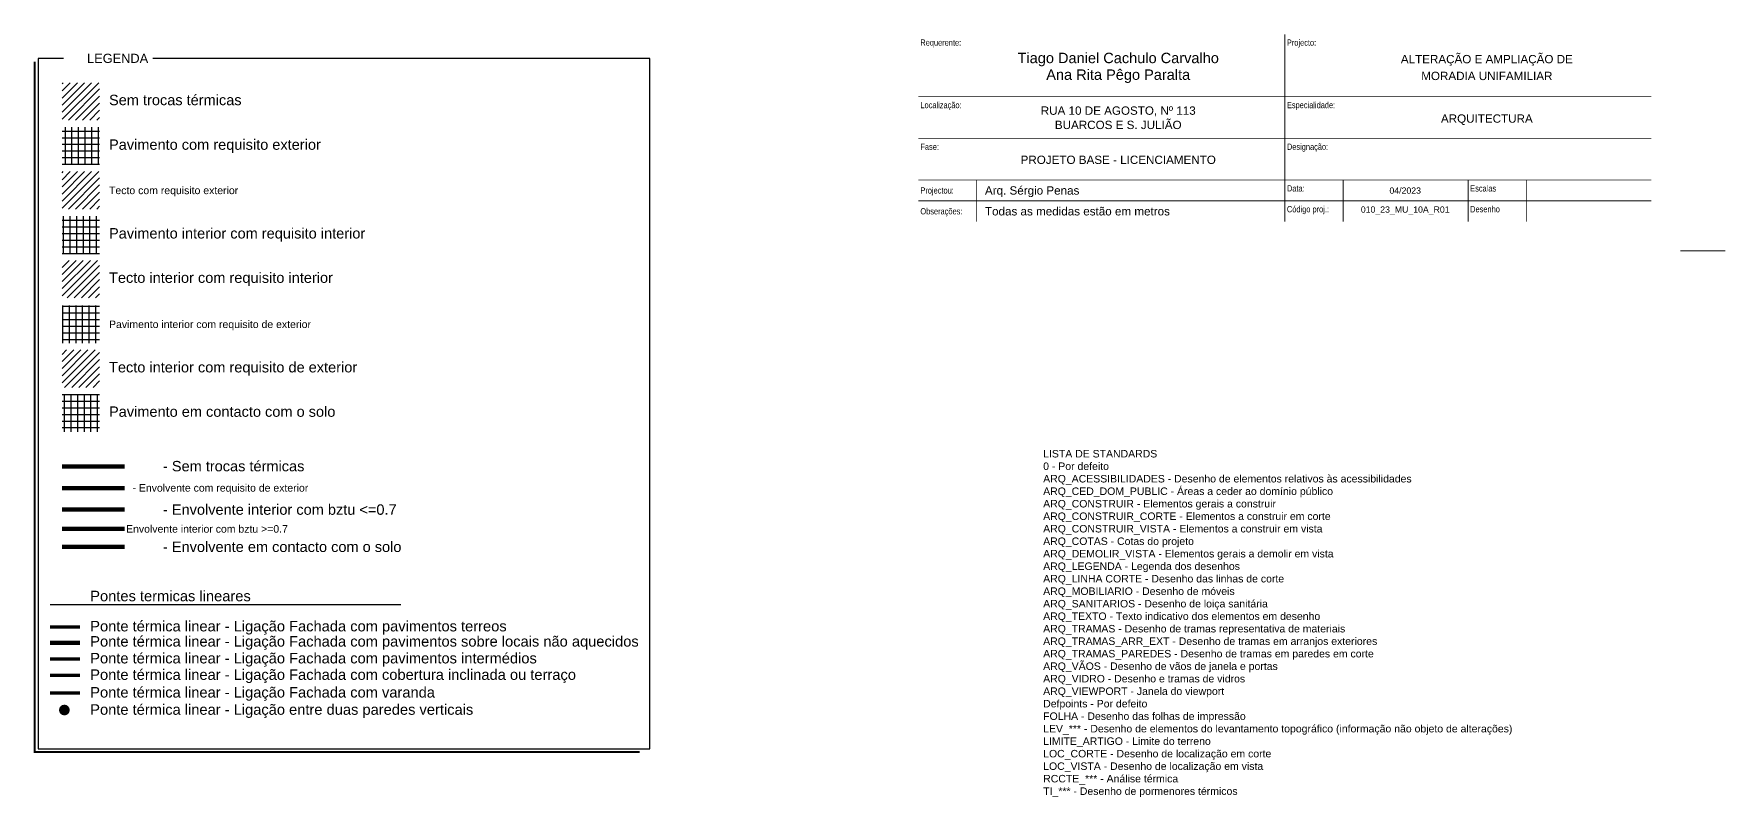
# Model space of a CAD drawing. Header units: millimetres. Extents: x 1778 to 2471, y 1406 to 1876.
# Drawn here: x 2028.2 to 2068.81, y 1450.61 to 1468.94 of the extents above; entities that cross this region are included whole.
import ezdxf
from ezdxf.enums import TextEntityAlignment as Align

# ---------------------------------------------------------------- set-up
doc = ezdxf.new("R2010")
doc.units = ezdxf.units.MM
doc.linetypes.add('HIDDEN', pattern=[9.525, 6.35, -3.175])
doc.linetypes.add('SOLID_LINE', pattern=[0])
doc.layers.add('ARQ_LEGENDA', color=5, linetype='Continuous', lineweight=0)
for name, color, linetype in [('ARQ_TEXTO', 3, 'Continuous'), ('RCCTE - Env sem trocas térmicas', 70, 'Continuous'), ('RCCTE - Envidraçados', 4, 'Continuous'), ('RCCTE - EnvInt C-Requisitos Int', 5, 'Continuous'), ('RCCTE - PTL - 2ParVert', 40, 'Continuous'), ('RCCTE - PTL - Fach-Cob', 211, 'Continuous'), ('RCCTE - PTL - Fach-PavInt', 191, 'Continuous'), ('RCCTE - PTL - Fach-PavLna', 181, 'Continuous'), ('RCCTE - PTL - Fach-Var', 175, 'Continuous'), ('TI_00-LEGENDA_GERAL', 7, 'Continuous')]:
    doc.layers.add(name, color=color, linetype=linetype)
doc.layers.add('RCCTE - EnvExt', color=7, linetype='Continuous', true_color=0xd60000)
doc.layers.add('RCCTE - EnvInt C-Requisitos Ext', color=7, linetype='Continuous', true_color=0xffc105)
doc.styles.add('Arial', font='arial.ttf', dxfattribs={"height": 0.2})
doc.styles.add('LEGENDA', font='arial.ttf')
doc.styles.get("Standard").update_dxf_attribs({"font": 'arial.ttf'})
doc.styles.add('Style-Arial', font='arial.ttf')

msp = doc.modelspace()

# ---------------------------------------------------------------- hatches: boundary and pattern name
at = {"layer": 'RCCTE - Env sem trocas térmicas'}
h = msp.add_hatch(dxfattribs=at)
h.set_pattern_fill('ANSI31', color=256, scale=0.038, style=0)
h.set_pattern_definition([(45, (688.06933, 433.53607), (-0.085312433, 0.085312433), [])])
h.paths.add_polyline_path([(2029.784, 1466.864), (2029.784, 1467.764), (2028.884, 1467.764), (2028.884, 1466.864)])
at = {"layer": 'RCCTE - EnvExt'}
h = msp.add_hatch(dxfattribs=at)
h.set_pattern_fill('ANSI37', color=256, scale=0.05, angle=45, style=0)
h.set_pattern_definition([(90, (-1543.23087, 1826.01196), (-0.15875, 0), []), (180, (-1543.23087, 1826.01196), (0, -0.15875), [])])
h.paths.add_polyline_path([(2029.784, 1465.793), (2029.784, 1466.693), (2028.884, 1466.693), (2028.884, 1465.793)])
h = msp.add_hatch(dxfattribs=at)
h.set_pattern_fill('ANSI31', color=256, scale=0.038, style=0)
h.set_pattern_definition([(45, (688.06933, 431.40043), (-0.085312433, 0.085312433), [])])
h.paths.add_polyline_path([(2029.784, 1464.728), (2029.784, 1465.628), (2028.884, 1465.628), (2028.884, 1464.728)])
at = {"layer": 'RCCTE - Envidraçados'}
h = msp.add_hatch(dxfattribs=at)
h.set_pattern_fill('ANSI37', color=256, scale=0.05, angle=45, style=0)
h.set_pattern_definition([(90, (574.47358, 5608.57251), (-0.15875, 1e-14), []), (180, (574.47358, 5608.57251), (-1e-14, -0.15875), [])])
h.paths.add_polyline_path([(2029.784, 1459.383), (2029.784, 1460.283), (2028.884, 1460.283), (2028.884, 1459.383)])
at = {"layer": 'RCCTE - EnvInt C-Requisitos Ext'}
h = msp.add_hatch(dxfattribs=at)
h.set_pattern_fill('ANSI37', color=256, scale=0.05, angle=45, style=0)
h.set_pattern_definition([(90, (-1532.02093, 1828.15536), (-0.15875, 0), []), (180, (-1532.02093, 1828.15536), (0, -0.15875), [])])
h.paths.add_polyline_path([(2029.784, 1461.513), (2029.784, 1462.413), (2028.884, 1462.413), (2028.884, 1461.513)])
h = msp.add_hatch(dxfattribs=at)
h.set_pattern_fill('ANSI31', color=256, scale=0.038, style=0)
h.set_pattern_definition([(45, (688.06933, 435.91091), (-0.085312433, 0.085312433), [])])
h.paths.add_polyline_path([(2029.784, 1460.448), (2029.784, 1461.348), (2028.884, 1461.348), (2028.884, 1460.448)])
at = {"layer": 'RCCTE - EnvInt C-Requisitos Int'}
h = msp.add_hatch(dxfattribs=at)
h.set_pattern_fill('ANSI37', color=256, scale=0.05, angle=45, style=0)
h.set_pattern_definition([(90, (-1366.2693, 1571.61572), (-0.15875, 0), []), (180, (-1366.2693, 1571.61572), (0, -0.15875), [])])
h.paths.add_polyline_path([(2029.784, 1463.663), (2029.784, 1464.563), (2028.884, 1464.563), (2028.884, 1463.663)])
h = msp.add_hatch(dxfattribs=at)
h.set_pattern_fill('ANSI31', color=256, scale=0.038, style=0)
h.set_pattern_definition([(45, (688.06933, 432.20043), (-0.085312433, 0.085312433), [])])
h.paths.add_polyline_path([(2029.784, 1462.598), (2029.784, 1463.498), (2028.884, 1463.498), (2028.884, 1462.598)])
at = {"layer": 'RCCTE - PTL - 2ParVert'}
msp.add_hatch(color=40, dxfattribs=at).paths.add_polyline_path([(2029.067, 1452.702, 1), (2028.809, 1452.702, 1)])

# ---------------------------------------------------------------- linework, layer by layer
msp.add_line((2037.02, 1455.226), (2028.595, 1455.226))
at = {"color": 161, "linetype": 'HIDDEN', "ltscale": 0.02, "const_width": 0.08}
msp.add_lwpolyline([(2029.312, 1454.696), (2028.595, 1454.696)], dxfattribs=at)
at = {"layer": 'ARQ_LEGENDA'}
msp.add_line((2067.74, 1463.727), (2068.812, 1463.727), dxfattribs=at)
at = {"layer": 'ARQ_LEGENDA', "linetype": 'SOLID_LINE', "const_width": 0.02}
for points in [[(2058.24, 1468.927), (2058.24, 1464.427)], [(2067.04, 1467.427), (2049.44, 1467.427)], [(2067.04, 1466.427), (2049.44, 1466.427)], [(2067.04, 1465.427), (2049.44, 1465.427)], [(2050.84, 1465.427), (2050.84, 1464.427)], [(2059.64, 1465.427), (2059.64, 1464.427)], [(2062.64, 1465.427), (2062.64, 1464.427)], [(2064.04, 1465.427), (2064.04, 1464.427)], [(2067.04, 1464.927), (2049.44, 1464.927)]]:
    msp.add_lwpolyline(points, dxfattribs=at)
at = {"layer": 'RCCTE - Env sem trocas térmicas', "const_width": 0.1}
msp.add_lwpolyline([(2030.384, 1458.549), (2028.884, 1458.549)], dxfattribs=at)
at = {"layer": 'RCCTE - EnvExt', "ltscale": 3, "const_width": 0.1}
msp.add_lwpolyline([(2030.384, 1458.027), (2028.884, 1458.027)], dxfattribs=at)
at = {"layer": 'RCCTE - Envidraçados', "const_width": 0.1}
msp.add_lwpolyline([(2030.384, 1456.622), (2028.884, 1456.622)], dxfattribs=at)
at = {"layer": 'RCCTE - EnvInt C-Requisitos Ext', "ltscale": 3, "const_width": 0.1}
msp.add_lwpolyline([(2030.384, 1457.052), (2028.884, 1457.052)], dxfattribs=at)
at = {"layer": 'RCCTE - EnvInt C-Requisitos Int', "ltscale": 3, "const_width": 0.1}
msp.add_lwpolyline([(2030.384, 1457.516), (2028.884, 1457.516)], dxfattribs=at)
at = {"layer": 'RCCTE - PTL - Fach-Cob', "color": 211, "linetype": 'HIDDEN', "ltscale": 0.02, "const_width": 0.08}
msp.add_lwpolyline([(2029.312, 1453.532), (2028.595, 1453.532)], dxfattribs=at)
at = {"layer": 'RCCTE - PTL - Fach-PavInt', "color": 191, "linetype": 'HIDDEN', "ltscale": 0.02, "const_width": 0.08}
msp.add_lwpolyline([(2029.312, 1453.927), (2028.595, 1453.927)], dxfattribs=at)
at = {"layer": 'RCCTE - PTL - Fach-PavLna', "color": 181, "linetype": 'HIDDEN', "ltscale": 0.02, "const_width": 0.08}
msp.add_lwpolyline([(2029.312, 1454.331), (2028.595, 1454.331)], dxfattribs=at)
at = {"layer": 'RCCTE - PTL - Fach-PavLna', "color": 161, "linetype": 'HIDDEN', "ltscale": 0.02, "const_width": 0.08}
msp.add_lwpolyline([(2029.312, 1454.302), (2028.595, 1454.302)], dxfattribs=at)
at = {"layer": 'RCCTE - PTL - Fach-Var', "color": 175, "linetype": 'HIDDEN', "ltscale": 0.02, "const_width": 0.08}
msp.add_lwpolyline([(2029.312, 1453.108), (2028.595, 1453.108)], dxfattribs=at)
at = {"layer": 'TI_00-LEGENDA_GERAL', "color": 30, "const_width": 0.0428}
msp.add_lwpolyline([(2042.747, 1451.694), (2028.226, 1451.694), (2028.226, 1468.267)], dxfattribs=at)
at = {"layer": 'TI_00-LEGENDA_GERAL', "color": 30}
msp.add_lwpolyline([(2028.921, 1468.341), (2028.311, 1468.341), (2028.311, 1451.774), (2042.992, 1451.774), (2042.992, 1468.341), (2031.06, 1468.341)], dxfattribs=at)

# ---------------------------------------------------------------- texts
at = {"style": 'LEGENDA'}
for s, p in [('Pontes termicas lineares', (2029.559, 1455.314)), ('Ponte térmica linear - Ligação Fachada com pavimentos terreos', (2029.559, 1454.59)), ('Ponte térmica linear - Ligação Fachada com pavimentos sobre locais não aquecidos', (2029.559, 1454.225)), ('Ponte térmica linear - Ligação Fachada com pavimentos intermédios', (2029.559, 1453.821)), ('Ponte térmica linear - Ligação Fachada com cobertura inclinada ou terraço', (2029.559, 1453.426)), ('Ponte térmica linear - Ligação Fachada com varanda', (2029.559, 1453.002)), ('Ponte térmica linear - Ligação entre duas paredes verticais', (2029.559, 1452.588))]:
    msp.add_text(s, height=0.252, dxfattribs=at).set_placement(p)
at = {"layer": 'ARQ_LEGENDA', "linetype": 'SOLID_LINE', "style": 'Arial', "width": 0.85}
for s, p in [('Requerente:', (2049.49, 1468.727)), ('Projecto:', (2058.29, 1468.727)), ('Localização:', (2049.49, 1467.227)), ('Especialidade:', (2058.29, 1467.227)), ('Fase:', (2049.49, 1466.227)), ('Designação:', (2058.29, 1466.227)), ('Projectou:', (2049.49, 1465.177)), ('Data:', (2058.29, 1465.227)), ('Escalas', (2062.69, 1465.227)), ('Obserações:', (2049.49, 1464.677)), ('Código proj.:', (2058.29, 1464.727)), ('Desenho', (2062.69, 1464.727))]:
    msp.add_text(s, height=0.15, dxfattribs=at).set_placement(p, align=Align.MIDDLE_LEFT)
at = {"layer": 'ARQ_LEGENDA', "linetype": 'SOLID_LINE', "style": 'Arial'}
for s, height, p in [('Tiago Daniel Cachulo Carvalho', 0.25, (2054.24, 1468.327)), ('ALTERAÇÃO E AMPLIAÇÃO DE', 0.2, (2063.09, 1468.327)), ('Ana Rita Pêgo Paralta', 0.25, (2054.24, 1467.927)), ('MORADIA UNIFAMILIAR', 0.2, (2063.09, 1467.927)), ('RUA 10 DE AGOSTO, Nº 113', 0.2, (2054.24, 1467.077)), ('BUARCOS E S. JULIÃO', 0.2, (2054.24, 1466.777)), ('ARQUITECTURA', 0.2, (2063.09, 1466.877)), ('PROJETO BASE - LICENCIAMENTO', 0.2, (2054.24, 1465.913)), ('04/2023', 0.15, (2061.13, 1465.177)), ('010_23_MU_10A_R01', 0.15, (2061.13, 1464.698))]:
    msp.add_text(s, height=height, dxfattribs=at).set_placement(p, align=Align.MIDDLE)
for s, p in [('Arq. Sérgio Penas', (2051.04, 1465.177)), ('Todas as medidas estão em metros', (2051.04, 1464.677))]:
    msp.add_text(s, height=0.2, dxfattribs=at).set_placement(p, align=Align.MIDDLE_LEFT)
at = {"layer": 'ARQ_TEXTO'}
for s, p in [('Tecto com requisito exterior', (2030.01, 1465.088)), ('Pavimento interior com requisito de exterior', (2030.01, 1461.873))]:
    msp.add_text(s, height=0.18, dxfattribs=at).set_placement(p)
for s, p in [('- Envolvente com requisito de exterior', (2030.574, 1458.036)), ('- Envolvente interior com bztu >=0.7 ', (2030.266, 1457.051))]:
    msp.add_text(s, height=0.18, dxfattribs=at).set_placement(p, align=Align.MIDDLE_LEFT)
at = {"layer": 'ARQ_TEXTO', "insert": (2052.438, 1458.946), "char_height": 0.18, "attachment_point": 1}
msp.add_mtext_dynamic_manual_height_columns('LISTA DE STANDARDS\\P0 - Por defeito\\PARQ_ACESSIBILIDADES - Desenho de elementos relativos às acessibilidades\\PARQ_CED_DOM_PUBLIC - Áreas a ceder ao domínio público\\PARQ_CONSTRUIR - Elementos gerais a construir\\PARQ_CONSTRUIR_CORTE - Elementos a construir em corte\\PARQ_CONSTRUIR_VISTA - Elementos a construir em vista\\PARQ_COTAS - Cotas do projeto\\PARQ_DEMOLIR_VISTA - Elementos gerais a demolir em vista\\PARQ_LEGENDA - Legenda dos desenhos\\PARQ_LINHA CORTE - Desenho das linhas de corte\\PARQ_MOBILIARIO - Desenho de móveis\\PARQ_SANITARIOS - Desenho de loiça sanitária\\PARQ_TEXTO - Texto indicativo dos elementos em desenho\\PARQ_TRAMAS - Desenho de tramas representativa de materiais\\PARQ_TRAMAS_ARR_EXT - Desenho de tramas em arranjos exteriores\\PARQ_TRAMAS_PAREDES - Desenho de tramas em paredes em corte\\PARQ_VÃOS - Desenho de vãos de janela e portas\\PARQ_VIDRO - Desenho e tramas de vidros\\PARQ_VIEWPORT - Janela do viewport\\PDefpoints - Por defeito\\PFOLHA - Desenho das folhas de impressão\\PLEV_*** - Desenho de elementos do levantamento topográfico (informação não objeto de alterações)\\PLIMITE_ARTIGO - Limite do terreno\\PLOC_CORTE - Desenho de localização em corte\\PLOC_VISTA - Desenho de localização em vista\\PRCCTE_*** - Análise térmica\\PTI_*** - Desenho de pormenores térmicos', width=14.65918, gutter_width=12.5, heights=[0], dxfattribs=at)
at = {"layer": 'TI_00-LEGENDA_GERAL', "color": 0, "linetype": 'Continuous', "style": 'Arial'}
msp.add_text('LEGENDA', height=0.22, rotation=0.0007, dxfattribs=at).set_placement((2029.482, 1468.239))
at = {"layer": 'TI_00-LEGENDA_GERAL', "style": 'Style-Arial'}
for s, p in [('Sem trocas térmicas', (2030.01, 1467.224)), ('Pavimento com requisito exterior', (2030.01, 1466.153)), ('Pavimento interior com requisito interior', (2030.01, 1464.023)), ('Tecto interior com requisito interior', (2030.01, 1462.958)), ('Tecto interior com requisito de exterior', (2030.01, 1460.808)), ('Pavimento em contacto com o solo', (2030.01, 1459.742))]:
    msp.add_text(s, height=0.25, dxfattribs=at).set_placement(p)
for s, p in [('- Sem trocas térmicas', (2031.305, 1458.558)), ('- Envolvente interior com bztu <=0.7 ', (2031.305, 1457.515)), ('- Envolvente em contacto com o solo', (2031.305, 1456.621))]:
    msp.add_text(s, height=0.25, dxfattribs=at).set_placement(p, align=Align.MIDDLE_LEFT)

doc.saveas('drawing.dxf')
